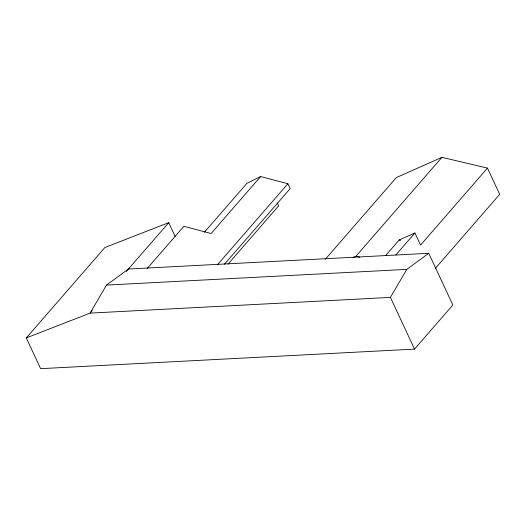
<?xml version="1.0" encoding="UTF-8"?>
<svg xmlns="http://www.w3.org/2000/svg" width="526" height="526" viewBox="0 0 526 526"><rect width="100%" height="100%" fill="white"/><g stroke="black" fill="none" stroke-linecap="round" stroke-linejoin="round"><path stroke-width="0.79" d="M106.489 285.085L90.11 313.115L26.3 337.929L40.633 368.667L414.527 349.106L452.853 305.008L428.743 253.308L128.443 269.023L106.489 285.085L406.795 269.371L428.743 253.308M414.527 349.106L390.417 297.4L406.795 269.371M26.3 337.929L104.924 247.47L168.734 222.662L175.125 236.365M92.241 310.669L90.11 313.115L390.417 297.4M126.312 271.469L168.734 222.662M147.188 268.51L183.863 226.318L211.117 233.511L260.64 176.532L287.9 183.725L290.174 188.61L224.47 264.203M204.377 232.282L246.904 183.357L260.64 176.532M217.343 264.894L287.9 183.725M228.001 264.137L278.622 205.896L277.241 202.937M325.364 259.219L396.315 177.597L441.925 157.333L487.47 168.11L499.7 194.331L435.206 268.53M353.005 257.562L355.924 256.267L441.925 157.333M385.532 255.682L399.149 240.014L414.935 232.998L420.57 245.077L487.47 168.11M395.841 254.959L414.935 232.998M399.149 240.014L400.733 240.389M355.924 256.267L359.817 257.188"/></g></svg>
